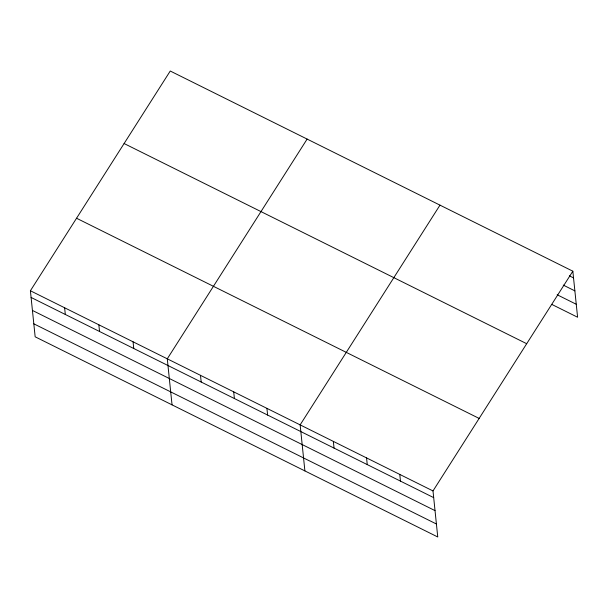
<?xml version="1.0" encoding="UTF-8"?>
<svg xmlns="http://www.w3.org/2000/svg" width="608" height="608" viewBox="0 0 608 608"><rect width="100%" height="100%" fill="white"/><g stroke="black" fill="none" stroke-linecap="round" stroke-linejoin="round"><path stroke-width="0.91" d="M572.842 271.198L432.995 490.937L437.752 536.978L35.158 336.802L30.4 290.761L170.248 71.022L572.842 271.198L577.6 317.239L551.859 304.441M307.131 139.08L167.284 358.819L172.041 404.86M439.987 205.139L300.139 424.878L304.897 470.919M569.384 275.827L573.534 277.894M563.251 285.099L574.879 290.875M557.164 294.758L576.255 304.258M124.1 143.534L526.688 343.71M76.547 218.242L479.142 418.426M30.4 290.761L432.995 490.937M31.092 297.456L433.686 497.633M32.437 310.437L435.024 510.621M33.82 323.821L436.407 523.997M399.775 474.422L400.467 481.118M366.563 457.908L367.255 464.603M333.351 441.393L334.043 448.088M266.92 408.363L267.611 415.059M233.708 391.848L234.399 398.544M200.496 375.334L201.187 382.029M133.061 341.802L133.752 348.498M98.838 324.786L99.53 331.482M64.623 307.777L65.314 314.473"/></g></svg>
